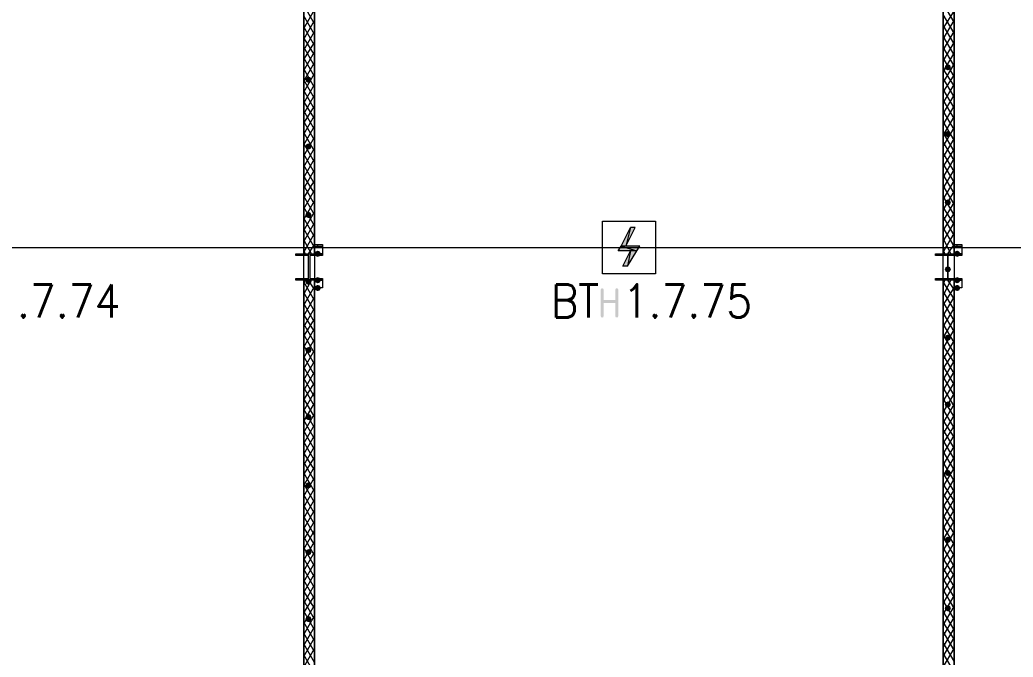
# Model space of a CAD drawing. Header units: millimetres. Extents: x 0 to 420, y 0 to 297.
# Drawn here: x 331.62 to 358.65, y 193.82 to 211.18 of the extents above; entities that cross this region are included whole.
import ezdxf

# ---------------------------------------------------------------- set-up
doc = ezdxf.new("R2010")
doc.units = ezdxf.units.MM
doc.styles.get("Standard").update_dxf_attribs({"font": 'STANDARD'})

msp = doc.modelspace()

# ---------------------------------------------------------------- hatches: boundary and pattern name
for points in [[(356.954667, 209.888667), (356.929796, 209.828871), (356.87, 209.804), (356.810204, 209.828871), (356.785333, 209.888667), (356.810204, 209.948462), (356.87, 209.973333), (356.929796, 209.948463)], [(339.555667, 209.55), (339.530796, 209.490204), (339.471, 209.465333), (339.411204, 209.490204), (339.386333, 209.55), (339.411204, 209.609796), (339.471, 209.634667), (339.530796, 209.609796)], [(356.954667, 208.068333), (356.929796, 208.008537), (356.87, 207.983667), (356.810204, 208.008537), (356.785333, 208.068333), (356.810204, 208.128129), (356.87, 208.153), (356.929796, 208.128129)], [(339.555667, 207.729667), (339.530796, 207.669871), (339.471, 207.645), (339.411204, 207.669871), (339.386333, 207.729667), (339.411204, 207.789462), (339.471, 207.814333), (339.530796, 207.789463)], [(356.954667, 206.205667), (356.929796, 206.145871), (356.87, 206.121), (356.810204, 206.145871), (356.785333, 206.205667), (356.810204, 206.265462), (356.87, 206.290333), (356.929796, 206.265463)], [(339.555667, 205.867), (339.530796, 205.807204), (339.471, 205.782333), (339.411204, 205.807204), (339.386333, 205.867), (339.411204, 205.926796), (339.471, 205.951667), (339.530796, 205.926796)], [(339.809667, 204.808667), (339.784796, 204.748871), (339.725, 204.724), (339.665204, 204.748871), (339.640333, 204.808667), (339.665204, 204.868462), (339.725, 204.893333), (339.784796, 204.868463)], [(357.208667, 204.808667), (357.183796, 204.748871), (357.124, 204.724), (357.064204, 204.748871), (357.039333, 204.808667), (357.064204, 204.868462), (357.124, 204.893333), (357.183796, 204.868463)], [(356.954667, 204.385333), (356.929796, 204.325537), (356.87, 204.300667), (356.810204, 204.325537), (356.785333, 204.385333), (356.810204, 204.445129), (356.87, 204.47), (356.929796, 204.445129)], [(339.555667, 204.046667), (339.530796, 203.986871), (339.471, 203.962), (339.411204, 203.986871), (339.386333, 204.046667), (339.411204, 204.106462), (339.471, 204.131333), (339.530796, 204.106463)], [(339.809667, 204.089), (339.784796, 204.029204), (339.725, 204.004333), (339.665204, 204.029204), (339.640333, 204.089), (339.665204, 204.148796), (339.725, 204.173667), (339.784796, 204.148796)], [(357.208667, 204.089), (357.183796, 204.029204), (357.124, 204.004333), (357.064204, 204.029204), (357.039333, 204.089), (357.064204, 204.148796), (357.124, 204.173667), (357.183796, 204.148796)], [(339.809667, 203.877333), (339.784796, 203.817537), (339.725, 203.792667), (339.665204, 203.817537), (339.640333, 203.877333), (339.665204, 203.937129), (339.725, 203.962), (339.784796, 203.937129)], [(347.424375, 203.112687), (347.424375, 203.829267), (347.434365, 203.859032), (347.464613, 203.868954), (347.494379, 203.859032), (347.504301, 203.829267), (347.504301, 203.550352), (347.822352, 203.550352), (347.822352, 203.829267), (347.832274, 203.859032), (347.86204, 203.868954), (347.892081, 203.859032), (347.902278, 203.829267), (347.902278, 203.112687), (347.892081, 203.082921), (347.86204, 203.072999), (347.832274, 203.082921), (347.822352, 203.112687), (347.822352, 203.470977), (347.504301, 203.470977), (347.504301, 203.112687), (347.494379, 203.082921), (347.464613, 203.072999), (347.434365, 203.082921)], [(357.208667, 203.877333), (357.183796, 203.817537), (357.124, 203.792667), (357.064204, 203.817537), (357.039333, 203.877333), (357.064204, 203.937129), (357.124, 203.962), (357.183796, 203.937129)], [(356.954667, 202.522667), (356.929796, 202.462871), (356.87, 202.438), (356.810204, 202.462871), (356.785333, 202.522667), (356.810204, 202.582462), (356.87, 202.607333), (356.929796, 202.582463)], [(339.555667, 202.184), (339.530796, 202.124204), (339.471, 202.099333), (339.411204, 202.124204), (339.386333, 202.184), (339.411204, 202.243796), (339.471, 202.268667), (339.530796, 202.243796)], [(356.954667, 200.702333), (356.929796, 200.642537), (356.87, 200.617667), (356.810204, 200.642537), (356.785333, 200.702333), (356.810204, 200.762129), (356.87, 200.787), (356.929796, 200.762129)], [(339.555667, 200.363667), (339.530796, 200.303871), (339.471, 200.279), (339.411204, 200.303871), (339.386333, 200.363667), (339.411204, 200.423462), (339.471, 200.448333), (339.530796, 200.423463)], [(356.954667, 198.839667), (356.929796, 198.779871), (356.87, 198.755), (356.810204, 198.779871), (356.785333, 198.839667), (356.810204, 198.899462), (356.87, 198.924333), (356.929796, 198.899463)], [(339.555667, 198.501), (339.530796, 198.441204), (339.471, 198.416333), (339.411204, 198.441204), (339.386333, 198.501), (339.411204, 198.560796), (339.471, 198.585667), (339.530796, 198.560796)], [(356.954667, 197.019333), (356.929796, 196.959537), (356.87, 196.934667), (356.810204, 196.959537), (356.785333, 197.019333), (356.810204, 197.079129), (356.87, 197.104), (356.929796, 197.079129)], [(339.555667, 196.680667), (339.530796, 196.620871), (339.471, 196.596), (339.411204, 196.620871), (339.386333, 196.680667), (339.411204, 196.740462), (339.471, 196.765333), (339.530796, 196.740463)], [(356.954667, 195.156667), (356.929796, 195.096871), (356.87, 195.072), (356.810204, 195.096871), (356.785333, 195.156667), (356.810204, 195.216462), (356.87, 195.241333), (356.929796, 195.216463)], [(339.555667, 194.860333), (339.530796, 194.800537), (339.471, 194.775667), (339.411204, 194.800537), (339.386333, 194.860333), (339.411204, 194.920129), (339.471, 194.945), (339.530796, 194.920129)]]:
    msp.add_hatch(color=7).paths.add_polyline_path(points, flags=0)
h = msp.add_hatch(color=1)
h.paths.add_polyline_path([(348.361, 205.528333), (348.234, 205.528333), (348.107, 205.020333)], flags=0)
h.paths.add_polyline_path([(348.234, 205.528333), (348.107, 205.020333), (347.98, 205.020333)], flags=0)
h = msp.add_hatch(color=1)
h.paths.add_polyline_path([(348.488, 205.020333), (347.98, 205.020333), (348.403334, 204.893333)], flags=0)
h.paths.add_polyline_path([(347.98, 205.020333), (348.403334, 204.893333), (347.895334, 204.893333)], flags=0)
h = msp.add_hatch(color=1)
h.paths.add_polyline_path([(348.403334, 204.893333), (348.234, 204.893333), (348.149334, 204.469999)], flags=0)
h.paths.add_polyline_path([(348.234, 204.893333), (348.149334, 204.469999), (348.022334, 204.469999)], flags=0)

# ---------------------------------------------------------------- linework, layer by layer
at = {"color": 7, "lineweight": 0}
for points in [[(339.344, 187.706), (339.344, 222.207667), (322.241333, 222.207667), (322.241333, 187.706)], [(339.640333, 187.706), (356.743, 187.706), (356.743, 222.207667), (339.640333, 222.207667)], [(357.039333, 222.207667), (357.039333, 187.706), (386.207, 187.706), (386.207, 216.111667), (369.400667, 216.111667), (369.400667, 222.207667)], [(339.640333, 204.808667), (339.640333, 221.488), (339.344, 221.488), (339.344, 204.808667)], [(356.743, 221.488), (356.743, 204.808667), (357.039333, 204.808667), (357.039333, 221.488)], [(339.852, 204.808667), (339.640333, 204.808667), (339.640333, 205.020333), (339.852, 205.020333), (339.852, 204.808667), (339.640333, 204.808667), (339.640333, 205.062667), (339.852, 205.062667)], [(357.251, 204.808667), (357.039333, 204.808667), (357.039333, 205.020333), (357.251, 205.020333), (357.251, 204.808667), (357.039333, 204.808667), (357.039333, 205.062667), (357.251, 205.062667)], [(339.852, 204.089), (339.132333, 204.089), (339.132333, 204.131333), (339.471, 204.131333), (339.471, 204.766333), (339.132333, 204.766333), (339.132333, 204.808667), (339.852, 204.808667), (339.852, 204.766333), (339.513333, 204.766333), (339.513333, 204.131333), (339.852, 204.131333)], [(357.251, 204.089), (356.531333, 204.089), (356.531333, 204.131333), (356.87, 204.131333), (356.87, 204.766333), (356.531333, 204.766333), (356.531333, 204.808667), (357.251, 204.808667), (357.251, 204.766333), (356.87, 204.766333), (356.87, 204.131333), (357.251, 204.131333)], [(339.852, 203.877333), (339.640333, 203.877333), (339.640333, 204.089), (339.852, 204.089), (339.852, 203.877333), (339.640333, 203.877333), (339.640333, 204.089), (339.852, 204.089)], [(357.251, 203.877333), (357.039333, 203.877333), (357.039333, 204.089), (357.251, 204.089), (357.251, 203.877333), (357.039333, 203.877333), (357.039333, 204.089), (357.251, 204.089)]]:
    msp.add_lwpolyline(points, close=True, dxfattribs=at)
at = {"color": 1, "lineweight": 0}
msp.add_lwpolyline([(125.095001, 171.915666), (243.840001, 171.915666), (243.840001, 176.656999), (243.840001, 177.376666), (243.840001, 195.368333), (243.840001, 204.977999), (348.191667, 204.977999), (361.188, 204.977999), (361.188, 219.328999), (377.952, 219.328999), (377.952, 203.369333), (370.924667, 203.369333)], dxfattribs=at)
at = {"color": 7, "lineweight": 0}
for points in [[(339.640333, 211.074), (339.344, 211.582)], [(339.344, 210.947), (339.640333, 211.455)], [(357.039333, 211.116333), (356.743, 211.624333)], [(356.743, 210.947), (357.039333, 211.412667)], [(339.640333, 210.777667), (339.344, 211.285667)], [(339.344, 210.650667), (339.640333, 211.158667)], [(357.039333, 210.82), (356.743, 211.328)], [(356.743, 210.650667), (357.039333, 211.158667)], [(339.640333, 210.481333), (339.344, 210.989333)], [(339.344, 210.354333), (339.640333, 210.862333)], [(357.039333, 210.523667), (356.743, 211.031667)], [(356.743, 210.354333), (357.039333, 210.862333)], [(339.640333, 210.227333), (339.344, 210.693)], [(339.344, 210.100333), (339.640333, 210.566)], [(357.039333, 210.227333), (356.743, 210.735333)], [(356.743, 210.058), (357.039333, 210.566)], [(339.640333, 209.931), (339.344, 210.439)], [(339.344, 209.804), (339.640333, 210.312)], [(357.039333, 209.931), (356.743, 210.439)], [(339.640333, 209.634667), (339.344, 210.142667)], [(356.743, 209.761667), (357.039333, 210.269667)], [(357.039333, 209.634667), (356.743, 210.142667)], [(339.344, 209.507667), (339.640333, 210.015667)], [(339.640333, 209.338333), (339.344, 209.846333)], [(356.743, 209.465333), (357.039333, 209.973333)], [(357.039333, 209.380667), (356.743, 209.846333)], [(339.344, 209.211333), (339.640333, 209.719333)], [(339.640333, 209.042), (339.344, 209.55)], [(356.743, 209.211333), (357.039333, 209.677)], [(357.039333, 209.084333), (356.743, 209.592333)], [(339.344, 208.915), (339.640333, 209.423)], [(339.640333, 208.745667), (339.344, 209.253667)], [(356.743, 208.915), (357.039333, 209.423)], [(357.039333, 208.788), (356.743, 209.296)], [(339.344, 208.618667), (339.640333, 209.126667)], [(339.640333, 208.491667), (339.344, 208.957333)], [(356.743, 208.618667), (357.039333, 209.126667)], [(357.039333, 208.491667), (356.743, 208.999667)], [(339.344, 208.364667), (339.640333, 208.830333)], [(339.640333, 208.195333), (339.344, 208.703333)], [(356.743, 208.322333), (357.039333, 208.830333)], [(357.039333, 208.195333), (356.743, 208.703333)], [(339.344, 208.068333), (339.640333, 208.576333)], [(339.640333, 207.899), (339.344, 208.407)], [(356.743, 208.026), (357.039333, 208.534)], [(357.039333, 207.899), (356.743, 208.407)], [(339.344, 207.772), (339.640333, 208.28)], [(356.743, 207.729667), (357.039333, 208.237667)], [(339.640333, 207.602667), (339.344, 208.110667)], [(339.344, 207.475667), (339.640333, 207.983667)], [(357.039333, 207.602667), (356.743, 208.110667)], [(356.743, 207.433333), (357.039333, 207.941333)], [(339.640333, 207.306333), (339.344, 207.814333)], [(339.344, 207.179333), (339.640333, 207.687333)], [(357.039333, 207.348667), (356.743, 207.856667)], [(356.743, 207.179333), (357.039333, 207.645)], [(339.640333, 207.01), (339.344, 207.518)], [(339.344, 206.883), (339.640333, 207.391)], [(357.039333, 207.052333), (356.743, 207.560333)], [(356.743, 206.883), (357.039333, 207.391)], [(339.640333, 206.713667), (339.344, 207.221667)], [(339.344, 206.586667), (339.640333, 207.094667)], [(357.039333, 206.756), (356.743, 207.264)], [(356.743, 206.586667), (357.039333, 207.094667)], [(339.640333, 206.459667), (339.344, 206.925333)], [(339.344, 206.332667), (339.640333, 206.798333)], [(357.039333, 206.459667), (356.743, 206.967667)], [(356.743, 206.290333), (357.039333, 206.798333)], [(339.640333, 206.163333), (339.344, 206.671333)], [(339.344, 206.036333), (339.640333, 206.544333)], [(357.039333, 206.163333), (356.743, 206.671333)], [(339.640333, 205.867), (339.344, 206.375)], [(339.344, 205.74), (339.640333, 206.248)], [(356.743, 205.994), (357.039333, 206.502)], [(357.039333, 205.867), (356.743, 206.375)], [(339.640333, 205.570667), (339.344, 206.078667)], [(356.743, 205.697667), (357.039333, 206.205667)], [(357.039333, 205.613), (356.743, 206.078667)], [(339.344, 205.443667), (339.640333, 205.951667)], [(339.640333, 205.274333), (339.344, 205.782333)], [(347.472, 205.697666), (348.911334, 205.697666)], [(356.743, 205.443667), (357.039333, 205.909333)], [(357.039333, 205.316667), (356.743, 205.824667)], [(339.344, 205.147333), (339.640333, 205.655333)], [(339.640333, 204.978), (339.344, 205.486)], [(356.743, 205.147333), (357.039333, 205.655333)], [(357.039333, 205.020333), (356.743, 205.528333)], [(339.344, 204.851), (339.640333, 205.359)], [(339.555667, 204.808667), (339.344, 205.189667)], [(356.743, 204.851), (357.039333, 205.359)], [(356.954667, 204.808667), (356.743, 205.232)], [(339.386333, 204.808667), (339.344, 204.935667)], [(339.471, 204.808667), (339.640333, 205.062667)], [(339.725, 205.020333), (339.725, 205.062667)], [(356.785333, 204.808667), (356.743, 204.935667)], [(356.87, 204.808667), (357.039333, 205.062667)], [(357.124, 205.020333), (357.124, 205.062667)], [(339.132333, 204.766333), (339.132333, 204.808667)], [(339.301667, 204.766333), (339.301667, 204.808667)], [(339.471, 204.089), (339.471, 204.808667)], [(339.640333, 204.766333), (339.640333, 204.808667)], [(339.852, 204.766333), (339.852, 204.808667)], [(356.531333, 204.766333), (356.531333, 204.808667)], [(356.700667, 204.766333), (356.700667, 204.808667)], [(356.87, 204.089), (356.87, 204.808667)], [(357.039333, 204.766333), (357.039333, 204.808667)], [(357.208667, 204.766333), (357.208667, 204.808667)], [(339.132333, 204.089), (339.132333, 204.131333)], [(339.301667, 204.089), (339.301667, 204.131333)], [(339.344, 204.004333), (339.386333, 204.089)], [(339.344, 203.708), (339.555667, 204.089)], [(339.640333, 187.706), (339.640333, 204.089), (339.344, 204.089), (339.344, 187.706)], [(339.640333, 203.835), (339.471, 204.089)], [(339.640333, 204.089), (339.640333, 204.131333)], [(339.852, 204.089), (339.852, 204.131333)], [(356.531333, 204.089), (356.531333, 204.131333)], [(356.700667, 204.089), (356.700667, 204.131333)], [(356.743, 203.962), (356.785333, 204.089)], [(356.743, 203.665667), (356.954667, 204.089)], [(356.743, 204.089), (356.743, 187.706)], [(357.039333, 187.706), (357.039333, 204.089), (356.743, 204.089)], [(357.039333, 203.835), (356.87, 204.089)], [(357.039333, 204.089), (357.039333, 204.131333)], [(357.208667, 204.089), (357.208667, 204.131333)], [(339.640333, 203.538667), (339.344, 204.046667)], [(339.344, 203.411667), (339.640333, 203.919667)], [(357.039333, 203.581), (356.743, 204.046667)], [(356.743, 203.411667), (357.039333, 203.877333)], [(339.640333, 203.242333), (339.344, 203.750333)], [(339.344, 203.115333), (339.640333, 203.623333)], [(357.039333, 203.284667), (356.743, 203.792667)], [(356.743, 203.115333), (357.039333, 203.623333)], [(339.640333, 202.946), (339.344, 203.454)], [(339.344, 202.819), (339.640333, 203.327)], [(357.039333, 202.988333), (356.743, 203.496333)], [(356.743, 202.819), (357.039333, 203.327)], [(339.640333, 202.692), (339.344, 203.157667)], [(339.344, 202.565), (339.640333, 203.030667)], [(357.039333, 202.692), (356.743, 203.2)], [(356.743, 202.522667), (357.039333, 203.030667)], [(339.640333, 202.395667), (339.344, 202.903667)], [(339.344, 202.268667), (339.640333, 202.776667)], [(357.039333, 202.395667), (356.743, 202.903667)], [(356.743, 202.226333), (357.039333, 202.734333)], [(339.640333, 202.099333), (339.344, 202.607333)], [(339.344, 201.972333), (339.640333, 202.480333)], [(357.039333, 202.099333), (356.743, 202.607333)], [(339.640333, 201.803), (339.344, 202.311)], [(339.344, 201.676), (339.640333, 202.184)], [(356.743, 201.93), (357.039333, 202.438)], [(357.039333, 201.845333), (356.743, 202.311)], [(339.640333, 201.506667), (339.344, 202.014667)], [(356.743, 201.676), (357.039333, 202.141667)], [(357.039333, 201.549), (356.743, 202.057)], [(339.344, 201.379667), (339.640333, 201.887667)], [(339.640333, 201.210333), (339.344, 201.718333)], [(356.743, 201.379667), (357.039333, 201.887667)], [(357.039333, 201.252667), (356.743, 201.760667)], [(339.344, 201.083333), (339.640333, 201.591333)], [(339.640333, 200.914), (339.344, 201.422)], [(356.743, 201.083333), (357.039333, 201.591333)], [(357.039333, 200.956333), (356.743, 201.464333)], [(339.344, 200.829333), (339.640333, 201.295)], [(339.640333, 200.66), (339.344, 201.168)], [(356.743, 200.787), (357.039333, 201.295)], [(357.039333, 200.66), (356.743, 201.168)], [(339.344, 200.533), (339.640333, 201.041)], [(339.640333, 200.363667), (339.344, 200.871667)], [(356.743, 200.490667), (357.039333, 200.998667)], [(357.039333, 200.363667), (356.743, 200.871667)], [(339.344, 200.236667), (339.640333, 200.744667)], [(339.640333, 200.067333), (339.344, 200.575333)], [(356.743, 200.194333), (357.039333, 200.702333)], [(357.039333, 200.067333), (356.743, 200.575333)], [(339.344, 199.940333), (339.640333, 200.448333)], [(356.743, 199.898), (357.039333, 200.406)], [(339.640333, 199.771), (339.344, 200.279)], [(339.344, 199.644), (339.640333, 200.152)], [(357.039333, 199.813333), (356.743, 200.279)], [(356.743, 199.644), (357.039333, 200.109667)], [(357.039333, 199.517), (356.743, 200.025)], [(339.640333, 199.474667), (339.344, 199.982667)], [(339.344, 199.347667), (339.640333, 199.855667)], [(356.743, 199.347667), (357.039333, 199.855667)], [(339.640333, 199.178333), (339.344, 199.686333)], [(339.344, 199.051333), (339.640333, 199.559333)], [(357.039333, 199.220667), (356.743, 199.728667)], [(356.743, 199.051333), (357.039333, 199.559333)], [(339.640333, 198.924333), (339.344, 199.39)], [(339.344, 198.797333), (339.640333, 199.263)], [(357.039333, 198.924333), (356.743, 199.432333)], [(356.743, 198.755), (357.039333, 199.263)], [(339.640333, 198.628), (339.344, 199.136)], [(339.344, 198.501), (339.640333, 199.009)], [(357.039333, 198.628), (356.743, 199.136)], [(356.743, 198.458667), (357.039333, 198.966667)], [(339.640333, 198.331667), (339.344, 198.839667)], [(339.344, 198.204667), (339.640333, 198.712667)], [(357.039333, 198.331667), (356.743, 198.839667)], [(356.743, 198.162333), (357.039333, 198.670333)], [(339.640333, 198.035333), (339.344, 198.543333)], [(339.344, 197.908333), (339.640333, 198.416333)], [(357.039333, 198.077667), (356.743, 198.543333)], [(339.640333, 197.739), (339.344, 198.247)], [(356.743, 197.908333), (357.039333, 198.374)], [(357.039333, 197.781333), (356.743, 198.289333)], [(339.344, 197.612), (339.640333, 198.12)], [(339.640333, 197.442667), (339.344, 197.950667)], [(356.743, 197.612), (357.039333, 198.12)], [(357.039333, 197.485), (356.743, 197.993)], [(339.344, 197.315667), (339.640333, 197.823667)], [(339.640333, 197.146333), (339.344, 197.654333)], [(356.743, 197.315667), (357.039333, 197.823667)], [(357.039333, 197.188667), (356.743, 197.696667)], [(339.344, 197.019333), (339.640333, 197.527333)], [(339.640333, 196.892333), (339.344, 197.358)], [(356.743, 197.019333), (357.039333, 197.527333)], [(357.039333, 196.892333), (356.743, 197.400333)], [(339.344, 196.765333), (339.640333, 197.273333)], [(339.640333, 196.596), (339.344, 197.104)], [(356.743, 196.723), (357.039333, 197.231)], [(357.039333, 196.596), (356.743, 197.104)], [(339.344, 196.469), (339.640333, 196.977)], [(339.640333, 196.299667), (339.344, 196.807667)], [(356.743, 196.426667), (357.039333, 196.934667)], [(357.039333, 196.299667), (356.743, 196.807667)], [(339.344, 196.172667), (339.640333, 196.680667)], [(339.640333, 196.003333), (339.344, 196.511333)], [(356.743, 196.130333), (357.039333, 196.638333)], [(357.039333, 196.045667), (356.743, 196.511333)], [(339.344, 195.876333), (339.640333, 196.384333)], [(356.743, 195.876333), (357.039333, 196.342)], [(357.039333, 195.749333), (356.743, 196.257333)], [(339.640333, 195.707), (339.344, 196.215)], [(339.344, 195.58), (339.640333, 196.088)], [(356.743, 195.58), (357.039333, 196.088)], [(339.640333, 195.410667), (339.344, 195.918667)], [(339.344, 195.283667), (339.640333, 195.791667)], [(357.039333, 195.453), (356.743, 195.961)], [(356.743, 195.283667), (357.039333, 195.791667)], [(339.640333, 195.156667), (339.344, 195.622333)], [(339.344, 195.029667), (339.640333, 195.495333)], [(357.039333, 195.156667), (356.743, 195.664667)], [(356.743, 194.987333), (357.039333, 195.495333)], [(339.640333, 194.860333), (339.344, 195.368333)], [(339.344, 194.733333), (339.640333, 195.241333)], [(357.039333, 194.860333), (356.743, 195.368333)], [(356.743, 194.691), (357.039333, 195.199)], [(339.640333, 194.564), (339.344, 195.072)], [(339.344, 194.437), (339.640333, 194.945)], [(357.039333, 194.564), (356.743, 195.072)], [(356.743, 194.394667), (357.039333, 194.902667)], [(339.640333, 194.267667), (339.344, 194.775667)], [(339.344, 194.140667), (339.640333, 194.648667)], [(357.039333, 194.31), (356.743, 194.775667)], [(339.640333, 193.971333), (339.344, 194.479333)], [(339.344, 193.844333), (339.640333, 194.352333)], [(356.743, 194.098333), (357.039333, 194.606333)], [(357.039333, 194.013667), (356.743, 194.521667)], [(356.743, 193.844333), (357.039333, 194.352333)], [(339.640333, 193.675), (339.344, 194.183)], [(357.039333, 193.717333), (356.743, 194.225333)], [(339.344, 193.548), (339.640333, 194.056)], [(339.640333, 193.378667), (339.344, 193.886667)], [(356.743, 193.548), (357.039333, 194.056)], [(357.039333, 193.421), (356.743, 193.929)]]:
    msp.add_lwpolyline(points, dxfattribs=at)
at = {"color": 1, "lineweight": 0}
for points in [[(348.911334, 204.258333), (347.472, 204.258333), (347.472, 205.697666), (348.911334, 205.697666)], [(348.234, 205.528333), (348.107, 205.020333), (347.98, 205.020333)], [(348.361, 205.528333), (348.234, 205.528333), (348.107, 205.020333)], [(347.98, 205.020333), (348.403334, 204.893333), (347.895334, 204.893333)], [(348.488, 205.020333), (347.98, 205.020333), (348.403334, 204.893333)], [(348.234, 204.893333), (348.149334, 204.469999), (348.022334, 204.469999)], [(348.403334, 204.893333), (348.234, 204.893333), (348.149334, 204.469999)]]:
    msp.add_lwpolyline(points, close=True, dxfattribs=at)

# ---------------------------------------------------------------- texts
at = {"color": 7, "char_height": 0.90157, "attachment_point": 1}
for s, insert, width in [('1.7.74', (330.835, 203.974567), 3.00523333), ('BT', (346.075, 203.974567), 1.30226778), ('1.7.75', (348.02234, 203.974567), 2.90505889)]:
    msp.add_mtext(s, dxfattribs=dict(at, insert=insert, width=width))

doc.saveas('drawing.dxf')
